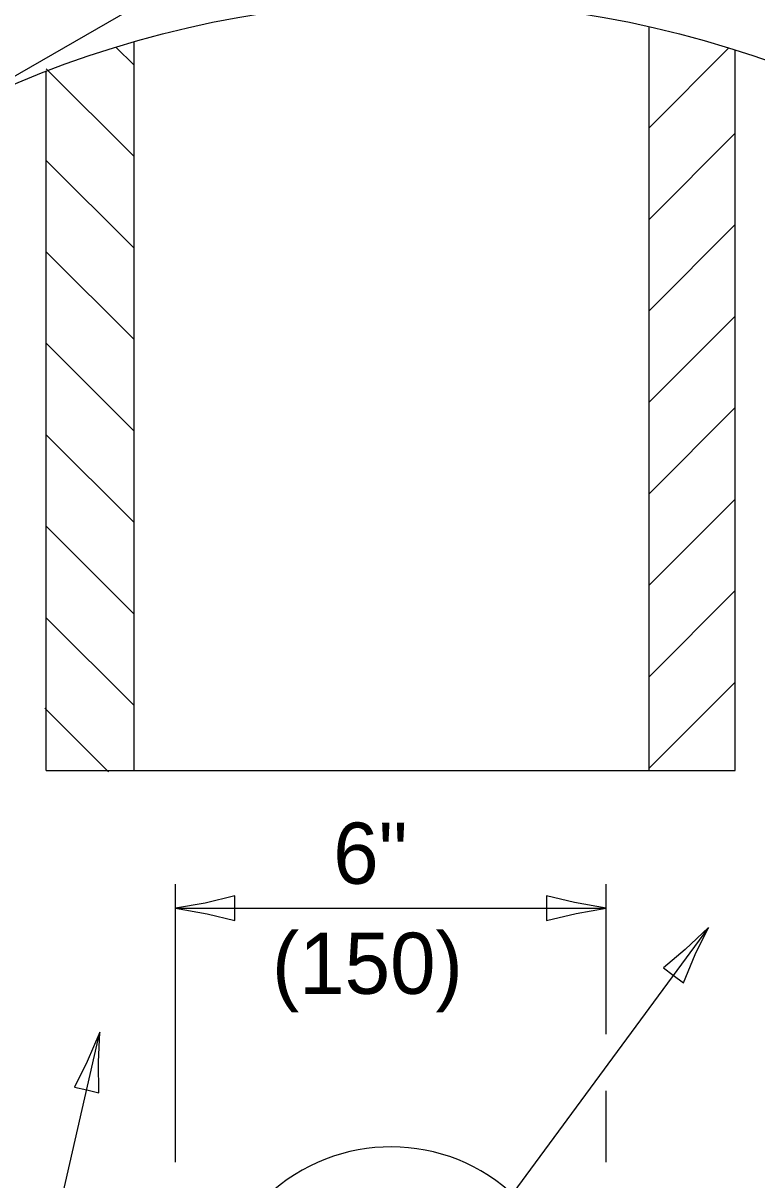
# Model space of a CAD drawing. Extents: x 2262270 to 2262900, y -3123428 to -3123028.
# Drawn here: x 2262326.1 to 2262358.3, y -3123313.8 to -3123263 of the extents above; entities that cross this region are included whole.
import ezdxf

# ---------------------------------------------------------------- set-up
doc = ezdxf.new("R2010")
doc.units = 0
for name, color, linetype in [('RD_Pr_Roadway_Dimensions', 7, 'Continuous'), ('RD_Pr_Roadway_Items', 7, 'Continuous'), ('RD_Pr_Roadway_Notes', 7, 'Continuous')]:
    doc.layers.add(name, color=color, linetype=linetype)

msp = doc.modelspace()

# ---------------------------------------------------------------- linework, layer by layer
at = {"layer": 'RD_Pr_Roadway_Dimensions'}
for p, q in [((2262332.773, -3123313.049), (2262332.773, -3123300.832)), ((2262351.705, -3123307.425), (2262351.705, -3123300.832)), ((2262332.773, -3123301.885), (2262351.705, -3123301.885)), ((2262351.705, -3123313.049), (2262351.705, -3123309.917))]:
    msp.add_line(p, q, dxfattribs=at)
for points in [[(2262335.385, -3123302.431), (2262335.386, -3123301.885), (2262335.386, -3123301.338), (2262334.079, -3123301.659), (2262332.773, -3123301.885), (2262334.166, -3123302.138)], [(2262349.093, -3123301.338), (2262349.092, -3123301.885), (2262349.092, -3123302.431), (2262350.399, -3123302.111), (2262351.705, -3123301.885), (2262350.312, -3123301.632)]]:
    msp.add_lwpolyline(points, close=True, dxfattribs=at)
at = {"layer": 'RD_Pr_Roadway_Items'}
for p, q in [((2262353.6, -3123295.839), (2262353.6, -3123263.143)), ((2262330.95, -3123264.836), (2262330.157, -3123264.043)), ((2262330.95, -3123295.839), (2262330.95, -3123263.806)), ((2262353.6, -3123267.588), (2262357.107, -3123264.081)), ((2262357.391, -3123295.839), (2262357.391, -3123264.173)), ((2262330.95, -3123268.854), (2262327.087, -3123264.994)), ((2262327.087, -3123295.839), (2262327.087, -3123265.114)), ((2262353.6, -3123271.615), (2262357.391, -3123267.825)), ((2262330.95, -3123272.879), (2262327.087, -3123269.019)), ((2262353.6, -3123275.634), (2262357.391, -3123271.843)), ((2262330.95, -3123276.897), (2262327.087, -3123273.037)), ((2262353.6, -3123279.652), (2262357.391, -3123275.861)), ((2262330.95, -3123280.916), (2262327.087, -3123277.055)), ((2262353.6, -3123283.676), (2262357.391, -3123279.886)), ((2262330.95, -3123284.94), (2262327.087, -3123281.083)), ((2262353.6, -3123287.695), (2262357.391, -3123283.904)), ((2262330.95, -3123288.958), (2262327.087, -3123285.101)), ((2262353.6, -3123291.713), (2262357.391, -3123287.922)), ((2262330.95, -3123292.977), (2262327.087, -3123289.119)), ((2262353.6, -3123295.734), (2262357.391, -3123291.944)), ((2262329.832, -3123295.886), (2262327.03, -3123293.09)), ((2262327.087, -3123295.839), (2262357.391, -3123295.839))]:
    msp.add_line(p, q, dxfattribs=at)
msp.add_arc((2262342.249, -3123320.301), 7.929, 46.0015, 133.5958, dxfattribs=at)
at = {"layer": 'RD_Pr_Roadway_Notes'}
for p, q in [((2262378.057, -3123235.214), (2262320.898, -3123268.077)), ((2262356.218, -3123302.731), (2262318.946, -3123353.212)), ((2262318.946, -3123353.212), (2262329.453, -3123307.325))]:
    msp.add_line(p, q, dxfattribs=at)
for points in [[(2262354.227, -3123304.508), (2262354.665, -3123304.833), (2262355.105, -3123305.158), (2262355.624, -3123303.916), (2262356.218, -3123302.731), (2262355.186, -3123303.702)], [(2262328.337, -3123309.749), (2262328.87, -3123309.872), (2262329.402, -3123309.994), (2262329.382, -3123308.648), (2262329.453, -3123307.325), (2262328.895, -3123308.626)]]:
    msp.add_lwpolyline(points, close=True, dxfattribs=at)
msp.add_circle((2262343.568, -3123307.513), 45.49, dxfattribs=at)

# ---------------------------------------------------------------- texts
at = {"layer": 'RD_Pr_Roadway_Dimensions'}
for s, p in [('6"', (2262339.707, -3123300.81)), ('(150)', (2262337.016, -3123305.648))]:
    msp.add_text(s, height=2.688, dxfattribs=at).set_placement(p)

doc.saveas('drawing.dxf')
